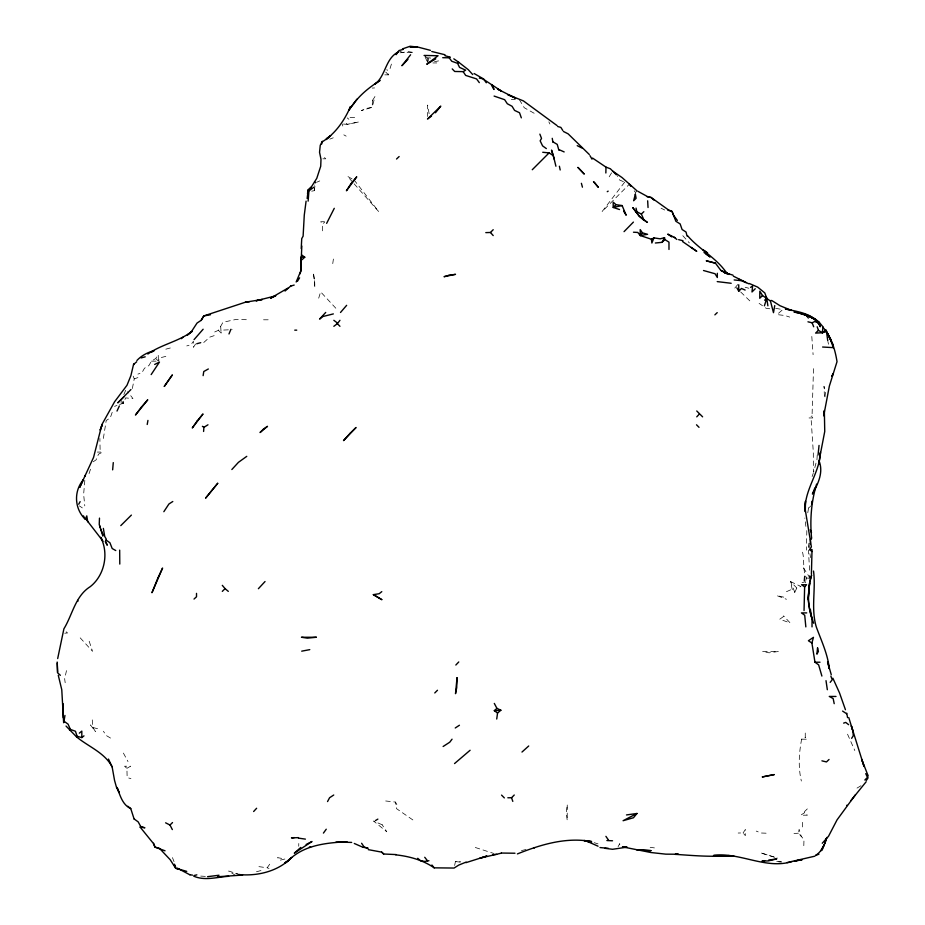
<?xml version="1.0" encoding="UTF-8"?>
<svg xmlns="http://www.w3.org/2000/svg" width="925" height="925" viewBox="0 0 925 925"><rect width="100%" height="100%" fill="white"/><g stroke="black" fill="none" stroke-linecap="round" stroke-linejoin="round"><path stroke-width="0.69" stroke-dasharray="4.62 3.47" d="M813.514 368.647L812.046 415.915L812.763 417.95L808.519 417.95L812.046 415.915M126.91 768.34L130.564 766.212L124.563 766.212L126.91 768.34L127.141 777.555L130.934 778.63M298.729 846.271L298.787 843.496M811.213 420.574L813.318 452.406L813.353 471.947M803.802 845.693L803.987 839.495L798.414 833.159L799.131 829.309L801.2 836.327M100.097 449.527L99.877 438.45M806.843 530.58L806.427 550.121M809.236 578.044L809.352 575.419M809.606 570.193L808.404 550.121M311.702 191.174L314.28 190.689L314.569 184.977M817.214 455.192L816.995 459.39L813.584 472.178M805.744 580.484L806.496 578.044C801.952 569.106 805.155 559.405 801.929 550.121M84.823 480.329L83.632 494.285L84.776 505.882M808.67 547.334L809.074 543.137L809.167 547.334M824.996 396.86L825.401 393.009L823.99 386.268L824.429 396.767M103.369 438.45L106.202 420.505L110.248 417.915L112.838 410.527M314.28 190.689L315.379 182.815M332.757 263.613L333.682 256.977M807.791 512.774L808.543 507.883L811.514 505.316M133.2 376.174L134.241 378.868L132.136 389.587M805.259 733.039L805.259 737.248L801.64 739.179C798.992 752.904 798.078 767.345 801.362 781.035M425.049 56.772L427.766 62.969L428.738 57.917L431.062 56.448L429.963 58.622M454.626 865.465L455.435 861.603L460.777 861.846M66.484 670.625L64.657 678.881L65.178 682.731M390.072 68.519L391.506 63.779M318.697 298.162L320.628 291.872L336.839 309.32M89.043 473.623L90.662 468.778M812.127 476.537L813.237 473.346M119.602 404.514L123.545 403.103L125.592 397.9L132.946 398.583L129.465 394.085M123.846 394.559L125.973 389.587L128.587 392.963M794.795 592.301L796.795 587.988L800.981 586.508L790.586 581.628L792.147 589.167L794.795 592.301L790.586 581.628L796.795 587.988M214.692 331.971L218.427 330.317L222.994 322.27L236.153 319.403L249.588 319.796M618.085 846.653L619.727 843.623L619.727 846.375M151.469 361.143L158.383 361.143L158.221 354.668L155.747 358.461L151.469 361.143L148.879 365.583L144.508 368.208L141.918 372.694L137.917 374.105M609.193 176.825L611.945 172.223M195.568 343.996L193.441 347.314L193.441 341.29L190.92 344.713L186.769 345.927M218.427 330.317L221.121 333.081L223.075 330.075L232.14 329.67M743.133 832.905L745.33 829.563L745.33 835.657L743.133 832.905L738.173 833.032M636.862 190.747L635.591 192.643L634.018 190.55M258.931 866.644L267.198 867.8L269.927 863.881M624.641 182.202L602.071 211.605L629.312 184.26M734.797 288.08L739.341 282.668M807.317 808.889L804.553 811.572L804.553 812.728L807.317 815.168L800.668 815.226L804.553 812.728M203.754 342.504L209.744 337.139L214.692 335.463M808.543 507.883L810.543 506.449M783.567 616.489L779.706 619.253L790.135 622.895L783.567 615.853M93.263 461.76L96.131 459.806L98.524 454.175L102.652 452.071L97.333 452.071M322.652 230.834L322.351 223.827L324.663 222.428M857.013 788.1L861.649 785.337M786.458 591.699L792.147 589.167M316.477 182.341L319.749 180.918M329.797 139.132L333.231 137.802M114.573 406.376L116.978 405.451M134.241 378.868L137.917 377.597M802.079 582.692L805.374 581.709L806.299 584.427M165.829 349.176L172.836 347.291M256.491 871.755L263.59 869.858M165.829 356.368L160.395 357.744L158.383 361.143L155.747 358.461M521.457 850.607L526.337 849.393M434.519 61.674L438.577 60.9M400.074 52.794L408.7 51.627L413.903 52.54L402.479 52.505L399.716 51.106M794.008 833.575L798.414 833.159M64.738 633.209L67.548 632.966L65.698 631.428M372.243 88.083L374.556 87.933M781.371 861.603L776.017 861.638L781.521 862.112M432.912 62.946L436.773 62.935M424.506 55.535L427.119 57.917L428.738 57.917M384.823 74.844L388.5 74.844L386.904 69.433M354.657 117.648L346.933 117.66L348.864 119.256M322.917 158.811L325.773 158.811L323.056 156.175M324.536 221.722L320.721 221.722L322.351 223.827M263.544 319.796L270.528 319.796M801.64 739.179L807.352 739.179L805.259 737.248M511.328 99.368L515.317 99.472M766.085 833.194L760.882 832.997L756.234 831.078M806.496 578.044L810.15 578.264M200.725 876.091L206.31 876.438M343.441 124.054L347.257 124.343L358.854 121.938L347.257 124.343L344.204 121.36M455.435 861.603L460.696 862.123M120.84 402.826L123.545 403.103L123.464 400.675M385.69 800.981L395.484 802.079L397.368 805.536M769.773 308.777L766.085 308.256L759.101 303.365M650.159 847.3L654.414 847.901M775.659 308.303L782.7 309.621L777.046 314.581L785.059 315.541L789.707 317.09M783.753 597.145L776.711 595.561L786.458 599.273M235.632 875.513L228.706 871.026L239.483 874.507M97.53 728.692L92.87 727.501L90.477 724.946L95.414 731.502L92.87 727.501L92.095 717.638M745.145 287.27L748.845 288.242M235.632 873.558L239.344 874.611M774.815 857.29L760.419 852.757L777.428 858.111M594.174 842.675L598.036 843.889M475.3 847.485L493.95 853.509M267.198 867.8L269.013 868.436M623.381 181.658L619.6 180.005L617.333 175.762M661.074 208.218L664.693 210.01M534.153 113.255L524.244 107.716L519.307 99.576M343.822 134.842L346.147 136.148M352.02 178.907L347.499 176.328L353.177 182.734M110.514 738.069L106.04 735.398L103.438 731.247M740.694 291.988L750.002 301.053M79.365 505.882L82.313 507.883M412.851 819.932L396.501 808.635L395.484 802.079M385.725 72.081L388.5 74.844M120.944 400.479L123.545 403.103M80.209 637.868L92.546 651.327L89.054 640.863M682.8 235.702L689.356 242.917M354.125 183.809L378.718 211.605L354.287 180.202M803.42 567.823L809.398 577.107M123.407 753.089L127.997 761.599M548.837 121.869L549.924 124.008M847.543 734.184L854.804 750.533M172.455 857.614L174.016 861.614M342.169 123.962L342.817 126.02M827.933 341.66L828.522 344.216M805.883 526.394L804.854 518.012M429.119 113.717L427.651 105.045L427.674 116.504M809.918 553.613L810.554 557.636M427.119 57.917L427.766 62.969M811.803 336.469L813.098 354.691M220.717 326.722L221.121 333.081M809.04 544.536L809.132 547.334M802.449 822.325L802.622 829.309M567.245 805.004L567.222 820.487L566.285 812.462L567.245 805.004M372.44 100.455L372.197 107.312L361.432 110.584L365.803 108.549L372.197 107.312L374.949 96.639L372.44 100.455M284.842 859.013L279.951 860.238L277.581 857.637L284.842 859.013M778.364 651.489L769.068 652.819L762.535 651.431L778.364 651.489M382.198 824.788L373.584 821.042L386.777 831.783L382.198 824.788M314.558 279.107L313.297 272.632L314.916 287.779L314.558 279.107"/><path stroke-width="1.39" d="M57.292 663.237L57.489 672.695L60.356 675.319M301.099 256.977L300.845 271.222L299.931 273.904M301.816 246.027L300.729 271.129L296.162 282.009M605.852 172.987L605.979 167.124L592.509 158.048M811.398 574.298L812.034 549.577L809.56 549.577L811.387 546.895L804.935 507.756L805.467 501.269L805.305 511.733C803.501 490.62 819.735 473.184 820.429 452.406L818.822 464.096M301.215 248.594L301.747 238.592L303.111 236.176L304.279 215.097L306.083 201.141M63.131 703.671L63.224 717.707M99.484 518.116L99.229 524.417L102.883 536.165M810.335 543.761L810.508 539.541L811.583 538.107C809.837 519.989 811.271 501.57 816.613 484.076M819.041 445.422L818.07 454.95M308.129 201.141L308.95 190.781L316.789 178.305L320.721 166.234L320.998 159.262L319.541 152.278L320.258 145.294L322.305 141.328L321.715 143.999M203.593 431.466L203.893 427.327L207.975 424.795M112.642 469.854L113.278 462.604M811.641 503.963L811.884 501.269M804.276 580.923L804.715 576.275M64.958 715.43L63.767 722.564M307.146 198.505L308.256 189.671L310.788 187.278M817.18 326.768L818.405 330.306L815.63 333.081L822.337 332.746L822.915 327.288C831.274 336.769 835.078 349.326 837.021 361.675L829.355 386.095L823.77 415.498M809.641 582.866L808.161 598.984L809.629 582.773M812.046 619.935L812.023 626.896M823.643 415.764L824.348 410.527L824.742 431.466L819.816 457.008M496.725 719.026L497.558 713.013L500.887 710.238L496.922 708.353L494.308 703.416M203.13 375.631L203.766 371.526L208.345 368.983M147.214 424.483L147.942 420.424M774.745 305.62L773.485 312.673L770.433 301.018L762.524 295.537L759.818 291.19L759.76 298.266L762.524 295.537M307.482 193.522L308.256 189.671M57.685 658.554L63.894 628.827C72.508 614.813 75.272 595.978 90.28 586.635C104.594 575.373 109.081 553.404 100.675 537.332L102.213 539.772M811.907 643.002L813.457 637.337L808.404 640.747L811.907 643.002L814.96 662.219L818.625 664.832L821.886 676.059M809.791 581.455L811.583 575.234C807.398 589.618 807.398 604.962 812.127 619.23M764.397 305.828L766.744 298.278L764.825 292.959L757.702 287.132L749.296 283.501M826.846 837.437C824.938 844.386 821.909 851.428 815.596 855.428L818.972 854.157M133.94 364.612L133.639 364.011L130.899 375.631L127.002 385.251L114.584 401.774L101.947 424.483L93.564 457.401L79.666 487.463L83.389 479.682C73.584 491.175 74.382 508.681 85.181 519.202L83.458 515.884M847.566 717.638L846.78 713.198M349.06 110.214L350.529 106.502C344.586 120.308 335.498 133.57 322.64 141.571M822.059 850.248L824.372 844.444M814.937 487.752L812.416 494.066C817.92 484.087 823.689 472.455 819.087 460.951M228.984 333.96L230.915 329.3M668.983 249.449L668.972 242.142L664.832 239.552L664.532 237.679L660.184 238.823L653.998 237.898L651.871 243.009L651.397 239.228L640.25 235.528L637.788 232.441L633.475 232.221M117.001 411.058L119.337 406.006M326.641 223.353L334.272 208.322M820.857 850.907L824.175 844.56M327.542 801.57L329.578 797.743L333.74 795.014M655.362 243.009L662.057 242.327L664.532 237.679M78.706 504.241L80.117 501.651M855.463 794.702L837.021 819.92L828.511 836.293L822.256 843.265M201.107 320.443L203.789 315.934L245.507 302.174L262.157 299.492M140.692 826.453L140.172 827.147L144.89 827.782L140.692 826.453L138.183 821.874L134.275 819.064M297.445 281.269L299.596 277.801M105.485 541.333L106.236 539.021L104.733 536.488L103.357 528.395M851.636 738.323L853.255 735.837L853.012 731.386L848.803 717.638M163.841 511.698L168.928 503.998L172.79 501.512M151.157 374.59L159.458 362.057L154.683 364.45M396.12 54.668L399.01 50.528L403.196 49.418M353.581 103.877C360.484 94.223 370.162 86.811 380.083 80.394L375.111 84.002C386.002 75.711 385.135 58.217 398.629 51.823M866.239 780.538L867.847 778.272L867.847 775.404M353.917 103.38L349.072 109.774L356.946 99.148M866.147 781.764L850.711 800.819M323.426 833.09L326.248 829.216M258.387 588.705L265.036 581.536M452.047 739.191L449.758 742.208L443.121 746.498M643.025 219.491L647.431 222.416L639.279 216.23L632.873 207.732L639.279 216.23L643.025 219.491L643.499 218.89L641.337 214.057L636.862 211.779L636.042 208.113M410.608 54.772L401.913 65.721L407.971 59.339M830.164 682.361L832.211 679.782L830.858 676.117M435.444 112.781L440.786 106.121L427.489 119.024L431.524 116.088M636.967 813.468L633.475 817.746L623.092 820.718L636.967 813.468L626.491 814.937M640.25 235.528L642.436 232.857L647.581 234.314L640.25 235.528L640.216 229.597L642.436 232.857M552.919 142.207L552.237 138.322M811.583 538.107L810.508 539.541M340.504 312.477L346.644 305.331M194.053 339.625L203.13 329.231M804.634 586.889L806.542 584.739L801.559 584.739L804.634 586.889L804.045 610.558M231.851 469.518L238.453 462.327L246.767 456.349M253.635 811.514L256.63 808.265M325.716 312.442L319.576 319.09L322.894 316.523L333.347 313.91M558.885 150.266L557.243 144.381L553.115 141.976M696.745 416.84L699.369 414.065M285.05 291.04L291.202 285.594M455.84 665.029L458.765 661.953M123.881 396.883L117.776 402.861L130.957 389.506M339.949 326.305L337.371 323.669L339.949 320.304M474.074 73.514L483.521 78.914L486.296 82.776M624.051 231.643L633.405 222.093M736.832 287.814L738.763 291.225L741.48 288.473L745.145 290.057M239.344 874.611C257.578 876.195 277.685 871.442 290.912 858.192C306.21 844.71 327.623 842.756 347.048 841.727M507.837 797.778L511.548 797.743L514.254 795.014M300.764 847.45L294.3 853.162L312.002 841.496L306.14 844.479M623.635 211.143L626.179 215.236L622.132 205.57L615.969 204.656L613.194 207.443L619.507 209.536M662.057 242.327L664.832 239.552M532.268 169.726L549.092 152.903L553.335 155.643L555.913 166.234M333.833 326.305L337.371 323.669M485.798 232.626L490.435 232.476L493.21 229.712M222.312 591.376L225.064 588.624L228.313 591.376M755.228 288.75L752.002 291.965L752.592 286.103L750.58 287.351M120.793 525.608L131.385 515.098M434.773 692.952L437.479 690.258M136.877 360.519C141.386 355.628 147.63 352.344 154.059 350.748L151.631 352.159M864.817 780.018L867.465 777.393L865.742 773.635M165.61 822.822L169.992 825.031L172.524 822.556M829.031 759.483L826.487 761.934L821.92 760.836M396.547 159.019L399.137 156.545M641.337 214.057L643.835 211.698M714.886 314.858L717.222 312.638M326.398 139.536L330.653 135.64L326.363 138.657M194.019 599.053L196.516 596.775L196.516 593.376M764.628 300.197L766.744 298.278L766.258 297.064M302.001 259.717L304.764 257.219L301.828 255.069M521.977 752.048L528.718 745.989M770.433 301.018L771.149 300.371M497.558 713.013L494.308 710.666L496.922 708.353M147.838 354.044C161.158 344.516 178.791 341.522 192.146 331.347L187.382 335.035L191.498 331.543L197.06 323.033L201.234 320.293L203.789 315.934L210.472 314.754M66.033 726.056L76.509 736.843L77.11 736.323L81.816 737.572L83.978 735.861M454.545 763.564L470.097 750.268M442.717 57.697L449.203 57.801L451.724 61.235L457.586 63.351L458.8 62.322L468.27 69.676L472.721 74.567M133.871 364.172L136.692 361.779M69.525 730.103L70.369 729.386L75.457 731.27L77.11 736.323M181.3 338.677L183.127 337.174M79.319 733.155L81.816 731.132L81.816 737.572M381.782 591.642L379.181 593.723L373.353 594.636L381.782 599.62L373.353 594.636M636.18 212.311L636.862 211.779M818.405 330.306L822.337 332.746L825.262 330.537M287.756 288.195L270.528 298.197L275.766 295.827L256.005 300.798L262.295 299.527M308.95 190.781L313.98 187.174M455.25 727.987L459.424 725.246M607.263 191.683L608.164 191.14M375.411 820.579L377.863 819.111M435.767 58.853L426.737 64.241L438.068 55.743L424.078 55.442M452.233 68.901L454.707 71.479L463.159 71.63L465.668 70.173L459.54 67.386L457.586 63.351M449.203 57.801L450.313 57.177L445.017 55.731M284.842 862.759L288.218 860.921M651.397 239.228L653.998 237.898M517.399 853.914C540.743 844.629 565.903 836.871 591.595 841.553L583.929 840.524L591.595 842.536L585.768 840.732L598.036 846.19M807.964 321.808L812.127 322.79L814.647 321.553L818.752 322.987L820.302 326.768C816.891 319.217 809.028 314.697 800.981 313.795L810.462 316.732L814.948 319.483L806.542 314.882L794.008 312.026C803.154 313.309 812.196 316.142 818.752 322.987M189.926 874.819L177.334 868.136M501.35 853.162L479.913 858.192L486.897 856.018L465.957 862.655M466.119 862.088L458.684 865.118L454.083 868.043L434.195 867.847C422.945 860.053 409.197 856.284 395.692 854.827M807.201 315.182L806.357 315.517L808.392 318.05M402.479 48.909L410.122 46.25L417.106 47.025L410.122 47.082L417.106 46.863L430.403 50.343M843.635 723.119L845.739 722.402L848.63 724.68M606.881 840.548L612.535 840.779M290.878 286.045L294.185 285.062M822.337 332.746L826.476 331.555L827.759 340.735M814.948 856.157L787.025 862.597M196.748 343.753L200.725 342.678M141.097 357.917L145.225 356.83M194.215 875.501L196.852 874.842M428.934 860.747L424.725 861.418L420.482 860.747L417.742 858.284M301.712 651.165L309.783 649.639M792.089 861.533C766.073 869.685 740.474 852.307 713.892 855.209M219.005 875.235L207.605 876.669M622.132 205.57L613.194 207.443L613.194 202.159L615.969 204.656M764.674 860.666L762.015 861.048L768.247 860.921L776.676 858.932L768.675 860.088M245.507 302.174L249.484 301.712M217.479 876.761L242.604 875.073M294.254 837.611L291.468 837.888L298.451 837.622M678.025 854.237L665.827 854.157L650.923 852.526L622.49 846.861L627.127 847.15L612.535 849.289L604.927 848.306M492.655 854.677L496.621 854.365M494.308 710.666L500.887 710.238M228.648 876.299C217.017 877.016 205.13 881.062 193.753 876.195M675.354 854.365L678.21 854.249L675.354 854.342C693.392 855.544 711.071 857.209 729.097 855.556M501.35 853.047L514.971 853.232M733.976 856.087L713.418 856.007M301.192 257.219L304.764 257.219M337.371 322.964L333.833 320.304M294.751 330.156L296.728 330.156M806.716 612.905L801.432 612.905L804.715 615.218L805.837 626.896M814.96 662.219L820.013 662.219M335.96 842.062L351.662 842.421M836.003 696.467L829.274 696.433L833.171 698.572L834.2 703.671M822.614 347.025L833.321 347.638L832.581 343.73L831.055 341.14L833.321 347.638M608.349 848.341L599.99 847.554M396.166 854.584L383.667 854.006L381.69 852.133L368.243 849.624M717.233 281.605L731.189 283.281M542.732 152.278L549.092 152.903M734.149 279.951L742.96 280.842M309.389 846.988L310.638 847.127M190.007 874.796L192.504 875.131M298.451 838.131L305.423 839.125M431.755 51.488L445.017 54.76M363.282 847.288L367.005 847.924M846.653 805.305L847.346 805.432M479.312 78.093L483.521 78.914M647.095 196.724L651.177 197.522L668.289 209.79L672.047 211.443L673.573 215.248L677.354 220.416M715.43 263.162L706.399 260.838L715.43 263.162L720.806 270.366L726.587 273.615M678.661 239.667L682.962 240.708M239.483 874.507L242.049 875.131M179.161 869.211L175.669 868.263L170.188 859.707L159.505 848.364L154.995 847.127L153.203 843.23L140.172 827.147M368.243 848.248L364.172 847.092L361.617 843.265M557.74 126.505L560.862 127.407L562.758 130.437M703.509 270.516L715.06 273.742L717.326 277.512L717.326 273.28M667.873 210.195L672.047 211.443L675.863 221.272L680.141 223.931L682.083 229.504L686.038 232.036L687.044 236.037M186.734 871.362L175.669 868.263L174.536 864.204M533.841 847.693L534.523 847.913M494.1 96.073L504.645 99.692L507.316 103.75L512.092 106.306L514.577 110.41L519.526 112.746L521.33 117.845M165.043 850.803L154.995 847.127L153.631 843.265M605.979 167.124L610.384 168.778L616.385 174.825M732.947 275.13L724.206 272.482L726.83 273.546M354.287 843.473L363.213 847.404M742.382 281.119L746.221 282.726M675.354 237.841L667.746 234.117L671.816 236.927M559.347 149.781L564.169 151.931M720.806 270.366L729.594 274.436M733.363 276.17L748.764 283.802M577.212 145.653L581.871 148M813.746 318.501L806.542 314.882L814.948 318.859L819.469 322.305M563.383 131.442L568.112 133.836L589.306 154.498M739.006 279.257L741.26 280.495M637.892 191.313L647.407 196.528L651.177 197.522L653.859 200.054M115.775 550.56L112.191 548.525L109.913 542.744L106.236 540.154M134.183 819.238L130.749 808.577C122.447 804.912 120.03 795.176 117.047 787.429L119.267 792.667L116.515 787.429L114.561 780.457L112.145 766.929C104.779 752.638 88.372 746.706 76.509 736.843M682.534 241.552L696.756 251.334L691.229 247.414M483.278 79.168L501.327 91.032L497.5 89.054L515.502 98.131L507.837 94.674L523.4 100.894L557.081 125.603M612.639 171.067L622.016 177.531L636.862 190.747M842.582 711.071L846.583 713.718M202.39 426.309L203.893 427.327M728.865 274.447L724.206 271.233L726.934 273.546M453.805 58.83L458.8 62.322M814.948 319.113C806.519 312.523 795.488 311.262 785.383 308.892L791.627 310.453L780.041 305.736L771.808 300.544M546.351 148.59L542.582 145.873L540.154 140.831L541.518 138.426L539.876 134.137M704.006 252.49L710.134 256.965L706.099 254.017M64.461 721.535L68.08 724.159L70.369 729.386M127.766 806.253L130.749 808.577M809.56 549.577L811.977 551.554M674.244 237.297L676.869 239.471M222.312 585.352L225.064 588.624M493.21 235.574L490.435 232.476M727.004 273.488C716.609 257.809 699.381 249.6 687.541 235.702M696.745 410.978L699.369 413.602M501.558 795.107L504.345 797.905M699.843 414.065L702.607 416.84M696.525 424.795L699.011 427.327M173.831 864.84L175.553 866.679M383.667 854.006L381.69 852.133M87.748 521.804L86.777 515.884L85.597 518.648L103.045 541.252M819.33 322.443L823.238 327.138M314.546 181.786L315.379 182.815M431.917 865.002L434.195 867.847M424.725 857.278L427.477 860.747M629.312 184.26L630.885 186.353M479.312 82.637L476.572 78.914L465.668 75.411L463.159 71.63M605.91 836.35L608.465 840.062M491.453 85.146L494.019 89.494L492.146 84.811M589.977 155.666L592 159.169M825.84 329.693L831.263 341.36L827.285 333.081L831.205 340.284M105.3 541.738L107.277 545.218L105.936 542.015M169.992 825.031L172.339 829.586M108.468 759.055L112.145 766.929M84.996 475.508L85.285 476.132M832.87 678.187L839.518 692.906L845.438 709.718M810.277 529.782L811.491 532.511M100.559 528.776L103.172 534.928M77.608 600.371L77.966 601.215M812.127 322.79L813.688 326.768M511.548 797.743L512.808 801.385M851.382 725.94L864.043 766.49L861.638 759.194L867.847 775.127M813.653 623.242L811.445 616.455L810.369 609.378M553.335 155.643L551.52 150.07L554.26 159.262M831.263 674.695L827.586 661.791L829.32 668.775C827.782 654.044 821.284 640.632 816.278 626.896C810.786 608.615 815.966 589.526 813.526 571.06M851.347 725.963L853.012 731.386M99.565 525.481L100.224 527.678M581.397 183.312L582.438 187.174M812.451 619.923L809.653 609.575L807.987 598.984M58.287 675.319L61.767 689.715L63.64 722.633M559.394 166.234L560.18 169.98M57.153 662.046L57.674 672.059M766.744 298.278L767.889 305.828M826.013 680.661L827.332 689.715M647.662 200.817L648.043 207.512M119.672 550.121L119.787 564.077M738.728 284.761L738.763 291.225M457.019 677.782L456.719 687.657L455.516 693.669L457.019 677.782M817.55 647.87L816.902 654.172L818.405 651.408L817.55 647.87M826.048 838.628L824.834 843.288L826.048 838.582M833.39 373.527L831.841 376.14L833.39 373.527M635.359 194.123L633.637 200.748L636.099 198.297L635.359 194.123M100.201 429.917L102.351 424.483L100.201 429.917M157.874 578.044L151.966 592.728L162.58 568.043L157.874 578.044M350.853 183.844L346.413 190.781L356.738 176.814L350.853 183.844M172.212 375.087L164.326 386.384L172.212 375.087M197.198 420.933L192.284 427.974L203.003 413.972L197.198 420.933M141.433 407.092L135.455 415.024L147.757 399.785L141.433 407.092M217.71 483.301L205.743 497.985L217.71 483.301M349.928 433.467L343.51 440.624L356.044 427.5L349.928 433.467M263.544 428.992L260.052 432.542L267.498 426.321L263.544 428.992M291.572 857.487L285.166 863.118L291.572 857.487M448.995 275.28L444.035 276.702L455.516 274.332L448.995 275.28M774.19 774.595L762.397 776.919L774.19 774.595M801.975 859.718L794.482 861.082L801.975 859.718M316.327 637.267L307.366 638.157L301.434 637.256L316.327 637.267M650.923 850.63L636.967 849.809L650.923 850.63M707.509 252.895L703.266 250.028L707.509 252.895M595.295 183.485L593.503 181.658L598.325 187.312L595.295 183.485M584.103 173.923L577.998 167.471L584.103 173.923"/></g></svg>
